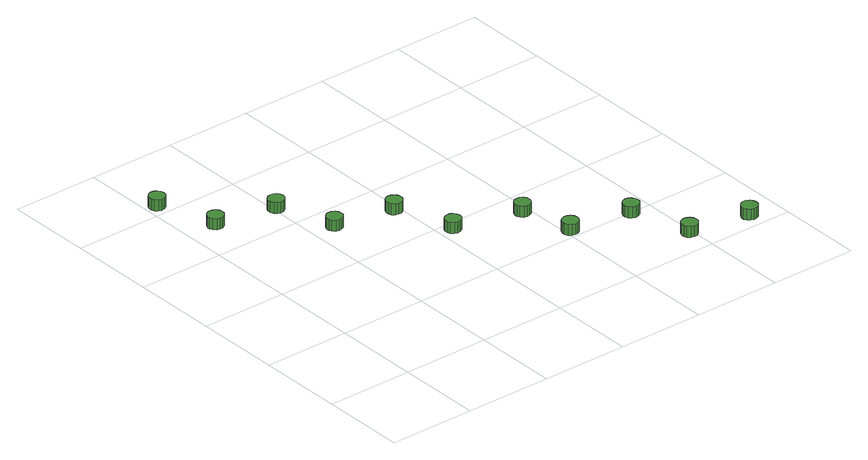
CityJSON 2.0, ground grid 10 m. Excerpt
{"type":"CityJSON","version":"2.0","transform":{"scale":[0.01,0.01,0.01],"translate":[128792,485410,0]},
"CityObjects":{
"tree1":{"type":"SolitaryVegetationObject","attributes":{"function":"something"},"geometry":[{"type":"MultiSurface","lod":"1","boundaries":[[[0,1,2,3,4,5,6,7,8,9,10,11,12,13,14]],[[15,16,17,18,19,20,21,22,23,24,25,26,27,28,29]],[[0,29,28,1]],[[1,28,27,2]],[[2,27,26,3]],[[3,26,25,4]],[[4,25,24,5]],[[5,24,23,6]],[[6,23,22,7]],[[7,22,21,8]],[[8,21,20,9]],[[9,20,19,10]],[[10,19,18,11]],[[11,18,17,12]],[[12,17,16,13]],[[13,16,15,14]],[[14,15,29,0]]]}]},
"tree2":{"type":"SolitaryVegetationObject","attributes":{"function":"something"},"geometry":[{"type":"MultiSurface","lod":"1","boundaries":[[[30,31,32,33,34,35,36,37,38,39,40,41,42,43,44]],[[45,46,47,48,49,50,51,52,53,54,55,56,57,58,59]],[[30,59,58,31]],[[31,58,57,32]],[[32,57,56,33]],[[33,56,55,34]],[[34,55,54,35]],[[35,54,53,36]],[[36,53,52,37]],[[37,52,51,38]],[[38,51,50,39]],[[39,50,49,40]],[[40,49,48,41]],[[41,48,47,42]],[[42,47,46,43]],[[43,46,45,44]],[[44,45,59,30]]]}]},
"tree3":{"type":"SolitaryVegetationObject","attributes":{"function":"something"},"geometry":[{"type":"MultiSurface","lod":"1","boundaries":[[[60,61,62,63,64,65,66,67,68,69,70,71,72,73,74]],[[75,76,77,78,79,80,81,82,83,84,85,86,87,88,89]],[[60,89,88,61]],[[61,88,87,62]],[[62,87,86,63]],[[63,86,85,64]],[[64,85,84,65]],[[65,84,83,66]],[[66,83,82,67]],[[67,82,81,68]],[[68,81,80,69]],[[69,80,79,70]],[[70,79,78,71]],[[71,78,77,72]],[[72,77,76,73]],[[73,76,75,74]],[[74,75,89,60]]]}]},
"tree4":{"type":"SolitaryVegetationObject","attributes":{"function":"something"},"geometry":[{"type":"MultiSurface","lod":"1","boundaries":[[[90,91,92,93,94,95,96,97,98,99,100,101,102,103,104]],[[105,106,107,108,109,110,111,112,113,114,115,116,117,118,119]],[[90,119,118,91]],[[91,118,117,92]],[[92,117,116,93]],[[93,116,115,94]],[[94,115,114,95]],[[95,114,113,96]],[[96,113,112,97]],[[97,112,111,98]],[[98,111,110,99]],[[99,110,109,100]],[[100,109,108,101]],[[101,108,107,102]],[[102,107,106,103]],[[103,106,105,104]],[[104,105,119,90]]]}]},
"tree5":{"type":"SolitaryVegetationObject","attributes":{"function":"something"},"geometry":[{"type":"MultiSurface","lod":"1","boundaries":[[[120,121,122,123,124,125,126,127,128,129,130,131,132,133,134]],[[135,136,137,138,139,140,141,142,143,144,145,146,147,148,149]],[[120,149,148,121]],[[121,148,147,122]],[[122,147,146,123]],[[123,146,145,124]],[[124,145,144,125]],[[125,144,143,126]],[[126,143,142,127]],[[127,142,141,128]],[[128,141,140,129]],[[129,140,139,130]],[[130,139,138,131]],[[131,138,137,132]],[[132,137,136,133]],[[133,136,135,134]],[[134,135,149,120]]]}]},
"tree6":{"type":"SolitaryVegetationObject","attributes":{"function":"something"},"geometry":[{"type":"MultiSurface","lod":"1","boundaries":[[[150,151,152,153,154,155,156,157,158,159,160,161,162,163,164]],[[165,166,167,168,169,170,171,172,173,174,175,176,177,178,179]],[[150,179,178,151]],[[151,178,177,152]],[[152,177,176,153]],[[153,176,175,154]],[[154,175,174,155]],[[155,174,173,156]],[[156,173,172,157]],[[157,172,171,158]],[[158,171,170,159]],[[159,170,169,160]],[[160,169,168,161]],[[161,168,167,162]],[[162,167,166,163]],[[163,166,165,164]],[[164,165,179,150]]]}]},
"tree7":{"type":"SolitaryVegetationObject","attributes":{"function":"something"},"geometry":[{"type":"MultiSurface","lod":"1","boundaries":[[[180,181,182,183,184,185,186,187,188,189,190,191,192,193,194]],[[195,196,197,198,199,200,201,202,203,204,205,206,207,208,209]],[[180,209,208,181]],[[181,208,207,182]],[[182,207,206,183]],[[183,206,205,184]],[[184,205,204,185]],[[185,204,203,186]],[[186,203,202,187]],[[187,202,201,188]],[[188,201,200,189]],[[189,200,199,190]],[[190,199,198,191]],[[191,198,197,192]],[[192,197,196,193]],[[193,196,195,194]],[[194,195,209,180]]]}]},
"tree8":{"type":"SolitaryVegetationObject","attributes":{"function":"something"},"geometry":[{"type":"MultiSurface","lod":"1","boundaries":[[[210,211,212,213,214,215,216,217,218,219,220,221,222,223,224]],[[225,226,227,228,229,230,231,232,233,234,235,236,237,238,239]],[[210,239,238,211]],[[211,238,237,212]],[[212,237,236,213]],[[213,236,235,214]],[[214,235,234,215]],[[215,234,233,216]],[[216,233,232,217]],[[217,232,231,218]],[[218,231,230,219]],[[219,230,229,220]],[[220,229,228,221]],[[221,228,227,222]],[[222,227,226,223]],[[223,226,225,224]],[[224,225,239,210]]]}]},
"tree9":{"type":"SolitaryVegetationObject","attributes":{"function":"something"},"geometry":[{"type":"MultiSurface","lod":"1","boundaries":[[[240,241,242,243,244,245,246,247,248,249,250,251,252,253,254]],[[255,256,257,258,259,260,261,262,263,264,265,266,267,268,269]],[[240,269,268,241]],[[241,268,267,242]],[[242,267,266,243]],[[243,266,265,244]],[[244,265,264,245]],[[245,264,263,246]],[[246,263,262,247]],[[247,262,261,248]],[[248,261,260,249]],[[249,260,259,250]],[[250,259,258,251]],[[251,258,257,252]],[[252,257,256,253]],[[253,256,255,254]],[[254,255,269,240]]]}]},
"tree10":{"type":"SolitaryVegetationObject","attributes":{"function":"something"},"geometry":[{"type":"MultiSurface","lod":"1","boundaries":[[[270,271,272,273,274,275,276,277,278,279,280,281,282,283,284]],[[285,286,287,288,289,290,291,292,293,294,295,296,297,298,299]],[[270,299,298,271]],[[271,298,297,272]],[[272,297,296,273]],[[273,296,295,274]],[[274,295,294,275]],[[275,294,293,276]],[[276,293,292,277]],[[277,292,291,278]],[[278,291,290,279]],[[279,290,289,280]],[[280,289,288,281]],[[281,288,287,282]],[[282,287,286,283]],[[283,286,285,284]],[[284,285,299,270]]]}]},
"tree11":{"type":"SolitaryVegetationObject","attributes":{"function":"something"},"geometry":[{"type":"MultiSurface","lod":"1","boundaries":[[[300,301,302,303,304,305,306,307,308,309,310,311,312,313,314]],[[315,316,317,318,319,320,321,322,323,324,325,326,327,328,329]],[[300,329,328,301]],[[301,328,327,302]],[[302,327,326,303]],[[303,326,325,304]],[[304,325,324,305]],[[305,324,323,306]],[[306,323,322,307]],[[307,322,321,308]],[[308,321,320,309]],[[309,320,319,310]],[[310,319,318,311]],[[311,318,317,312]],[[312,317,316,313]],[[313,316,315,314]],[[314,315,329,300]]]}]}
},
"vertices":[
[209,4134,206],[201,4171,206],[179,4203,206],[145,4222,206],[107,4226,206],[70,4214,206],[42,4188,206],[26,4153,206],[26,4114,206],[42,4079,206],[70,4054,206],[107,4042,206],[145,4046,206],[179,4065,206],[201,4096,206],[201,4096,77],[179,4065,77],[145,4046,77],[107,4042,77],[70,4054,77],[42,4079,77],[26,4114,77],[26,4153,77],[42,4188,77],[70,4214,77],[107,4226,77],[145,4222,77],[179,4203,77],[201,4171,77],[209,4134,77],
[444,3487,192],[436,3525,192],[414,3556,192],[380,3575,192],[342,3579,192],[305,3567,192],[277,3542,192],[261,3506,192],[261,3468,192],[277,3433,192],[305,3407,192],[342,3395,192],[380,3399,192],[414,3418,192],[436,3449,192],[436,3449,63],[414,3418,63],[380,3399,63],[342,3395,63],[305,3407,63],[277,3433,63],[261,3468,63],[261,3506,63],[277,3542,63],[305,3567,63],[342,3579,63],[380,3575,63],[414,3556,63],[436,3525,63],[444,3487,63],
[1111,3328,204],[1103,3366,204],[1080,3397,204],[1047,3416,204],[1009,3420,204],[972,3408,204],[944,3382,204],[928,3347,204],[928,3309,204],[944,3273,204],[972,3248,204],[1009,3236,204],[1047,3240,204],[1080,3259,204],[1103,3290,204],[1103,3290,75],[1080,3259,75],[1047,3240,75],[1009,3236,75],[972,3248,75],[944,3273,75],[928,3309,75],[928,3347,75],[944,3382,75],[972,3408,75],[1009,3420,75],[1047,3416,75],[1080,3397,75],[1103,3366,75],[1111,3328,75],
[1353,2692,196],[1345,2730,196],[1322,2761,196],[1289,2780,196],[1251,2784,196],[1214,2773,196],[1185,2747,196],[1170,2712,196],[1170,2673,196],[1185,2638,196],[1214,2612,196],[1251,2600,196],[1289,2604,196],[1322,2624,196],[1345,2655,196],[1345,2655,67],[1322,2624,67],[1289,2604,67],[1251,2600,67],[1214,2612,67],[1185,2638,67],[1170,2673,67],[1170,2712,67],[1185,2747,67],[1214,2773,67],[1251,2784,67],[1289,2780,67],[1322,2761,67],[1345,2730,67],[1353,2692,67],
[2013,2544,207],[2005,2582,207],[1982,2613,207],[1949,2632,207],[1911,2636,207],[1874,2624,207],[1845,2599,207],[1830,2563,207],[1830,2525,207],[1845,2490,207],[1874,2464,207],[1911,2452,207],[1949,2456,207],[1982,2475,207],[2005,2507,207],[2005,2507,78],[1982,2475,78],[1949,2456,78],[1911,2452,78],[1874,2464,78],[1845,2490,78],[1830,2525,78],[1830,2563,78],[1845,2599,78],[1874,2624,78],[1911,2636,78],[1949,2632,78],[1982,2613,78],[2005,2582,78],[2013,2544,78],
[2255,1898,192],[2247,1935,192],[2224,1966,192],[2191,1986,192],[2153,1990,192],[2116,1978,192],[2087,1952,192],[2072,1917,192],[2072,1878,192],[2087,1843,192],[2116,1817,192],[2153,1805,192],[2191,1810,192],[2224,1829,192],[2247,1860,192],[2247,1860,63],[2224,1829,63],[2191,1810,63],[2153,1805,63],[2116,1817,63],[2087,1843,63],[2072,1878,63],[2072,1917,63],[2087,1952,63],[2116,1978,63],[2153,1990,63],[2191,1986,63],[2224,1966,63],[2247,1935,63],[2255,1898,63],
[3150,1114,192],[3142,1152,192],[3119,1183,192],[3086,1202,192],[3048,1206,192],[3011,1194,192],[2982,1168,192],[2967,1133,192],[2967,1095,192],[2982,1060,192],[3011,1034,192],[3048,1022,192],[3086,1026,192],[3119,1045,192],[3142,1076,192],[3142,1076,63],[3119,1045,63],[3086,1026,63],[3048,1022,63],[3011,1034,63],[2982,1060,63],[2967,1095,63],[2967,1133,63],[2982,1168,63],[3011,1194,63],[3048,1206,63],[3086,1202,63],[3119,1183,63],[3142,1152,63],[3150,1114,63],
[2989,1682,206],[2981,1720,206],[2959,1751,206],[2925,1770,206],[2887,1774,206],[2851,1762,206],[2822,1737,206],[2806,1702,206],[2806,1663,206],[2822,1628,206],[2851,1602,206],[2887,1590,206],[2925,1594,206],[2959,1613,206],[2981,1645,206],[2981,1645,77],[2959,1613,77],[2925,1594,77],[2887,1590,77],[2851,1602,77],[2822,1628,77],[2806,1663,77],[2806,1702,77],[2822,1737,77],[2851,1762,77],[2887,1774,77],[2925,1770,77],[2959,1751,77],[2981,1720,77],[2989,1682,77],
[3824,966,211],[3816,1003,211],[3793,1035,211],[3760,1054,211],[3721,1058,211],[3685,1046,211],[3656,1020,211],[3640,985,211],[3640,946,211],[3656,911,211],[3685,886,211],[3721,874,211],[3760,878,211],[3793,897,211],[3816,928,211],[3816,928,82],[3793,897,82],[3760,878,82],[3721,874,82],[3685,886,82],[3656,911,82],[3640,946,82],[3640,985,82],[3656,1020,82],[3685,1046,82],[3721,1058,82],[3760,1054,82],[3793,1035,82],[3816,1003,82],[3824,966,82],
[4052,308,197],[4044,346,197],[4021,377,197],[3988,396,197],[3949,400,197],[3913,388,197],[3884,362,197],[3869,327,197],[3869,289,197],[3884,254,197],[3913,228,197],[3949,216,197],[3988,220,197],[4021,239,197],[4044,270,197],[4044,270,68],[4021,239,68],[3988,220,68],[3949,216,68],[3913,228,68],[3884,254,68],[3869,289,68],[3869,327,68],[3884,362,68],[3913,388,68],[3949,400,68],[3988,396,68],[4021,377,68],[4044,346,68],[4052,308,68],
[4725,171,208],[4717,209,208],[4695,240,208],[4662,259,208],[4623,263,208],[4587,251,208],[4558,225,208],[4542,190,208],[4542,152,208],[4558,117,208],[4587,91,208],[4623,79,208],[4662,83,208],[4695,102,208],[4717,133,208],[4717,133,79],[4695,102,79],[4662,83,79],[4623,79,79],[4587,91,79],[4558,117,79],[4542,152,79],[4542,190,79],[4558,225,79],[4587,251,79],[4623,263,79],[4662,259,79],[4695,240,79],[4717,209,79],[4725,171,79]
]}
